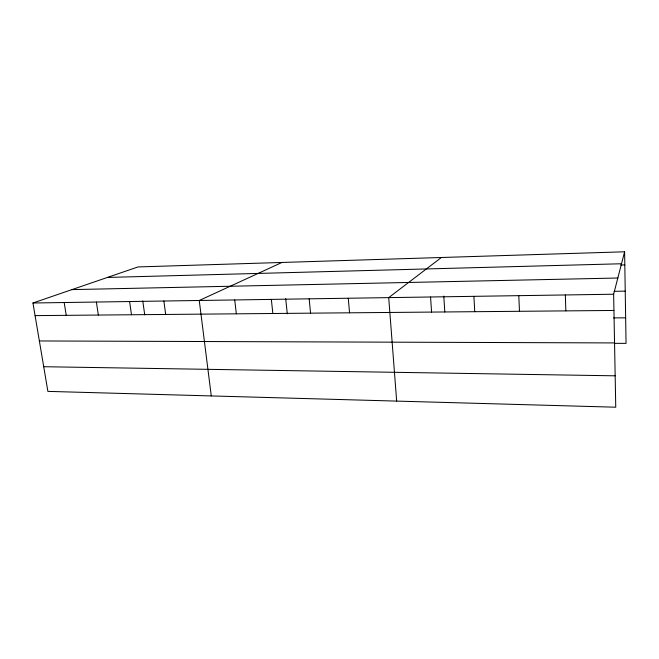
<?xml version="1.0" encoding="UTF-8"?>
<svg xmlns="http://www.w3.org/2000/svg" width="659" height="659" viewBox="0 0 659 659"><rect width="100%" height="100%" fill="white"/><g stroke="black" fill="none" stroke-linecap="round" stroke-linejoin="round"><path stroke-width="0.99" d="M613.636 294.227L624.608 251.796L137.995 266.936L32.95 303L47.885 391.38L615.753 407.204L613.636 294.227L32.95 303M441.39 257.496L388.711 297.629L396.669 401.1M281.961 262.455L199.257 300.488L211.275 395.935M107.392 277.439L621.511 263.757M620.745 264.992L624.814 264.885M71.938 289.614L617.821 278.024M614.106 291.319L625.226 291.138M35.084 315.62L613.941 310.455M613.595 317.893L625.646 317.827M39.367 340.958L614.55 342.927M614.773 343.331L626.05 343.372L624.608 251.796M43.716 366.717L615.168 375.819M64.178 302.53L66.246 315.348M96.379 302.044L98.364 315.06M129.592 301.542L131.495 314.763M142.772 300.941L144.725 314.804M163.869 301.023L165.681 314.458M234.719 299.952L236.342 313.824M271.335 299.4L272.851 313.503M285.709 298.667L287.283 313.816M309.17 298.832L310.562 313.165M348.273 298.239L349.542 312.819M430.566 296.995L431.563 312.086M443.804 296.064L444.8 311.971M473.895 296.344L474.744 311.699M518.798 295.66L519.473 311.303M565.34 294.96L565.842 310.883"/></g></svg>
